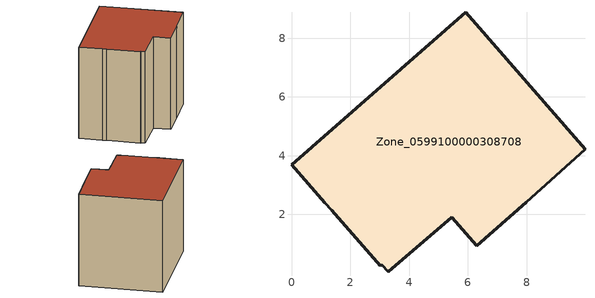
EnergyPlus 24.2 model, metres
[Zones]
Zone_0599100000308708
 floor ground (C_G): 1.13,2.4 0,3.69 5.93,8.88 9.99,4.21 7.99,2.41 6.31,0.93 5.45,1.91 3.29,0.05 3.07,0.29 3.01,0.25 1.36,2.13 z0
 wall outside (C_F): 5.45,1.91 6.31,0.93 7.99,2.41 9.99,4.21 5.93,8.88 0,3.69 1.13,2.4 1.36,2.13 3.01,0.25 3.07,0.29 3.29,0.05 5.45,1.91 z0:7.18
 roof outside (C_R): 3.07,0.29 3.29,0.05 5.45,1.91 6.31,0.93 7.99,2.41 9.99,4.21 5.93,8.88 0,3.69 1.13,2.4 1.36,2.13 3.01,0.25 z7.18
[BUILDING]
Pand.0599100000308708: North Axis=0; Terrain=City; Loads Convergence Tolerance Value=0.04; Temperature Convergence Tolerance Value=0.4; Solar Distribution=FullExterior; Maximum Number of Warmup Days=25; Minimum Number of Warmup Days=1
[Site:Location]
Rotterdam.The.Hague.AP_ZH_NLD Design_Conditions: Latitude=51.96; Longitude=4.45; Time Zone=1; Elevation=-4.5
[SITE:GROUNDTEMPERATURE:BUILDINGSURFACE]
18, 18, 18, 18, 18, 18, 18, 18, 18, 18, 18, 18
[MATERIAL] Thermal Absorptance=0.9; Solar Absorptance=0.7; Visible Absorptance=0.7
Name | Roughness | Thickness | Conductivity | Density | Specific Heat
G.TC.1946 | MediumSmooth | 0.15 | 1 | 540 | 1210
F.TC.1946 | Rough | 0.3 | 0.857143 | 1920 | 840
R.TC.1946 | MediumRough | 0.2 | 0.909091 | 1500 | 1000
[CONSTRUCTION]
C_G: G.TC.1946
C_F: F.TC.1946
C_R: R.TC.1946
[ZONE]
Zone_0599100000308708: Type=1; Multiplier=1; Ceiling Height=Autocalculate; Volume=Autocalculate; Floor Area=autocalculate; Part of Total Floor Area=Yes
[ZONEINFILTRATION:DESIGNFLOWRATE]
Infil_Zone_0599100000308708: Zone or ZoneList or Space or SpaceList=Zone_0599100000308708; Schedule=AlwaysOn; Design Flow Rate Calculation Method=Flow/Area; Flow Rate per Floor Area=0.003; Constant Term Coefficient=1; Temperature Term Coefficient=0; Velocity Term Coefficient=0; Velocity Squared Term Coefficient=0
[HVACTEMPLATE:ZONE:IDEALLOADSAIRSYSTEM]
Zone_0599100000308708: Maximum Heating Supply Air Temperature=50; Minimum Cooling Supply Air Temperature=13; Maximum Heating Supply Air Humidity Ratio=0.0156; Minimum Cooling Supply Air Humidity Ratio=0.0077; Heating Limit=NoLimit; Cooling Limit=NoLimit; Dehumidification Control Type=ConstantSensibleHeatRatio; Cooling Sensible Heat Ratio=0.7; Dehumidification Setpoint=60; Humidification Control Type=None; Humidification Setpoint=30; Outdoor Air Method=None; Outdoor Air Flow Rate per Person=0.00944; Outdoor Air Flow Rate per Zone Floor Area=0; Outdoor Air Flow Rate per Zone=0; Demand Controlled Ventilation Type=None; Outdoor Air Economizer Type=NoEconomizer; Heat Recovery Type=None; Sensible Heat Recovery Effectiveness=0.7; Latent Heat Recovery Effectiveness=0.65
[ZONECONTROL:THERMOSTAT]
ThermostatControl_Zone_0599100000308708: Zone or ZoneList=Zone_0599100000308708; Control Type Schedule=DualSetpointControlType; Control 1=Thermostat_Zone_0599100000308708; Temperature Difference Between Cutout And Setpoint=0
[THERMOSTATSETPOINT:DUALSETPOINT]
Thermostat_Zone_0599100000308708: Heating Setpoint Temperature Schedule=HeatingSetpoint_Zone_0599100000308708; Cooling Setpoint Temperature Schedule=CoolingSetpoint_Zone_0599100000308708
[SCHEDULE:COMPACT]
HeatingSetpoint_Zone_0599100000308708: Through: 12/31, For: AllDays, Until: 24:00, 21
CoolingSetpoint_Zone_0599100000308708: Through: 12/31, For: AllDays, Until: 24:00, 24
DualSetpointControlType: Through: 12/31, For: AllDays, Until: 24:00, 4
AlwaysOn: Through: 12/31, For: AllDays, Until: 24:00, 1
